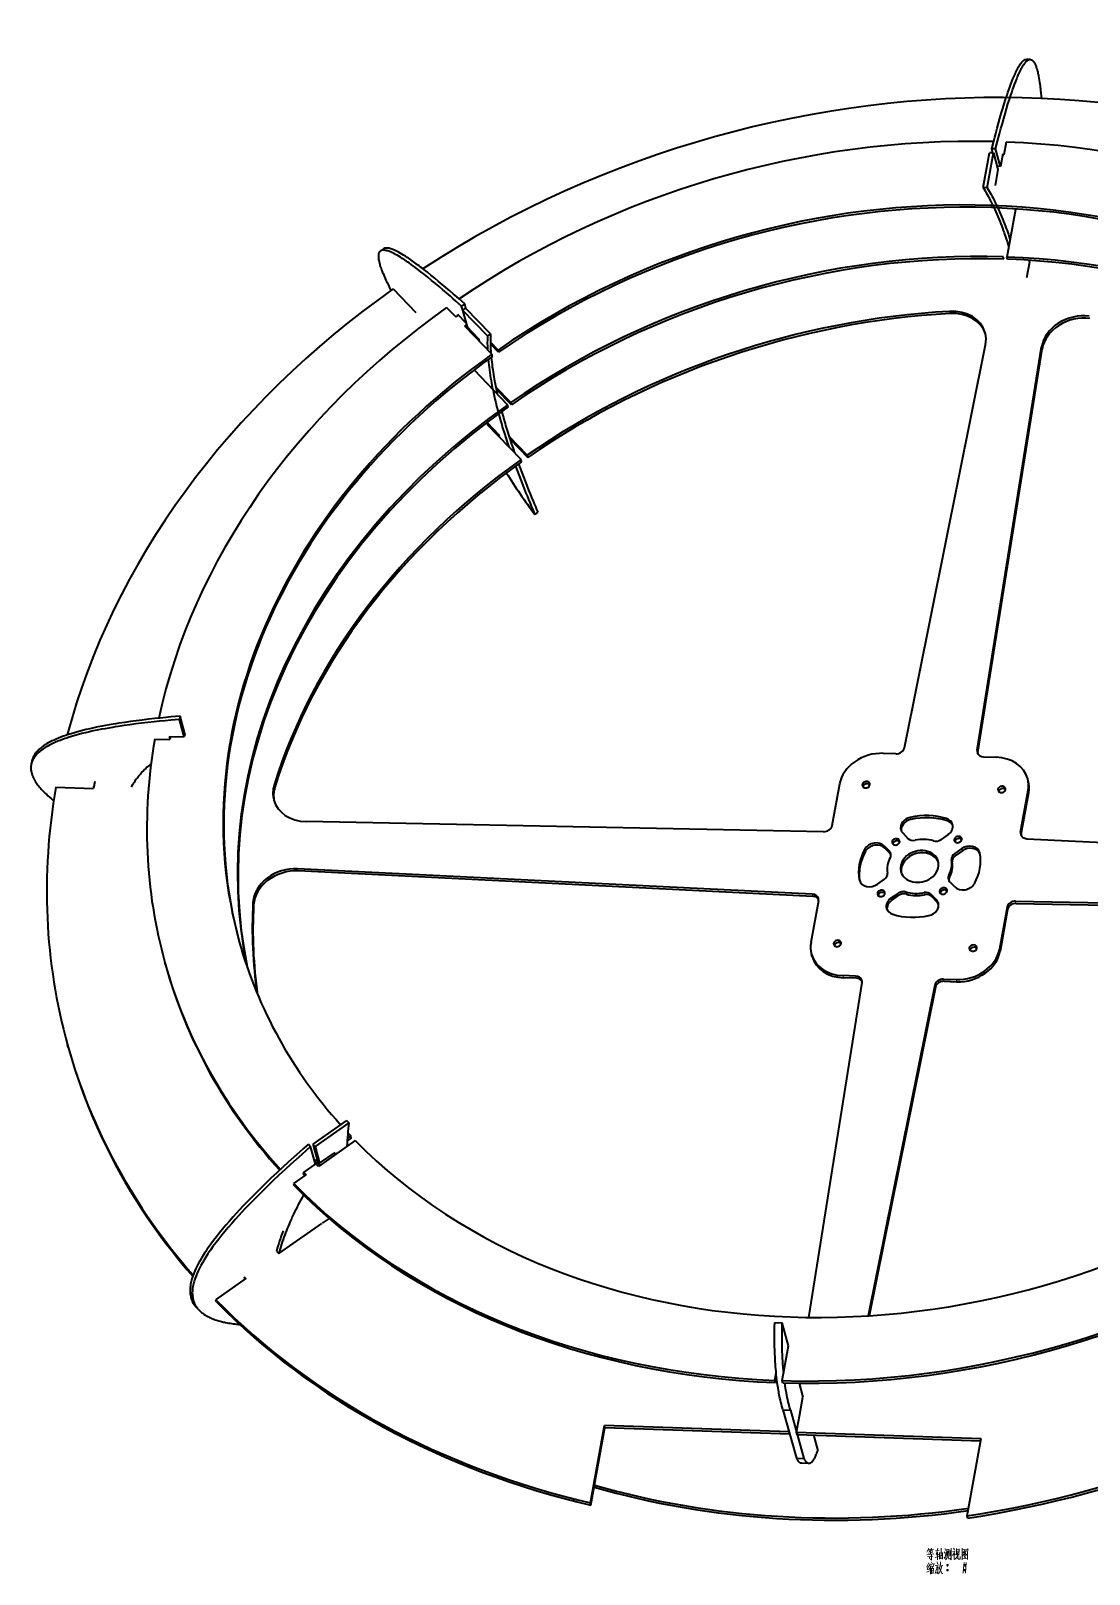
# Model space of a CAD drawing. Extents: x 68 to 1034, y 121 to 775.
# Drawn here: x 68.3 to 342.3, y 375.3 to 775 of the extents above; entities that cross this region are included whole.
import ezdxf

# ---------------------------------------------------------------- set-up
doc = ezdxf.new("R2010")
doc.units = 0

msp = doc.modelspace()

# ---------------------------------------------------------------- linework, layer by layer
at = {"color": 7, "lineweight": 35, "ltscale": 0.024422}
for p, q in [((327.09, 767.6), (326.11, 767.64)), ((317.54, 743.44), (316.56, 743.47)), ((318.12, 744.45), (317.14, 744.49)), ((315.9, 734.39), (314.93, 734.42))]:
    msp.add_line(p, q, dxfattribs=at)
at = {"color": 7, "lineweight": 35, "ltscale": 0.229864}
for p, q in [((314.93, 734.42), (316.56, 743.47)), ((315.9, 734.39), (317.54, 743.44))]:
    msp.add_line(p, q, dxfattribs=at)
at = {"color": 7, "lineweight": 35, "ltscale": 0.027147}
msp.add_line((317.43, 743.44), (317.14, 744.49), dxfattribs=at)
at = {"color": 7, "lineweight": 35, "ltscale": 0.117822}
for p, q in [((319.38, 739.91), (318.12, 744.45)), ((108.01, 592.16), (106.75, 596.7))]:
    msp.add_line(p, q, dxfattribs=at)
at = {"color": 7, "lineweight": 35, "ltscale": 0.083588}
msp.add_line((320.82, 746.22), (320.23, 742.93), dxfattribs=at)
at = {"color": 7, "lineweight": 35, "ltscale": 0.112356}
for p, q in [((317.54, 743.44), (318.74, 739.11)), ((141.28, 486.68), (142.48, 482.35))]:
    msp.add_line(p, q, dxfattribs=at)
at = {"color": 7, "lineweight": 35, "ltscale": 0.021725}
msp.add_line((319.38, 739.91), (318.51, 739.94), dxfattribs=at)
at = {"color": 7, "lineweight": 35, "ltscale": 0.083586}
msp.add_line((319.97, 743.2), (319.38, 739.91), dxfattribs=at)
at = {"color": 7, "lineweight": 35, "ltscale": 0.007624}
msp.add_line((320.23, 742.93), (319.92, 742.94), dxfattribs=at)
at = {"color": 7, "lineweight": 35, "ltscale": 0.006823}
msp.add_line((319.97, 743.2), (320.04, 742.94), dxfattribs=at)
at = {"color": 7, "lineweight": 35, "ltscale": 0.104483}
for p, q in [((318.74, 739.11), (318, 734.99)), ((326.89, 715.15), (326.15, 711.03)), ((266.58, 412.09), (267.33, 416.2))]:
    msp.add_line(p, q, dxfattribs=at)
at = {"color": 7, "lineweight": 35, "ltscale": 0.313451}
msp.add_line((323.29, 728.79), (321.06, 716.45), dxfattribs=at)
at = {"color": 7, "lineweight": 35, "ltscale": 0.024288}
for p, q in [((159.58, 718.57), (158.78, 718.01)), ((180.62, 704.31), (179.82, 703.75)), ((180.87, 703.22), (180.07, 702.66)), ((187.3, 696.56), (186.51, 696)), ((199.56, 650.33), (198.76, 649.77))]:
    msp.add_line(p, q, dxfattribs=at)
at = {"color": 7, "lineweight": 35, "ltscale": 0.014728}
for p, q in [((320.24, 715.92), (320.09, 716.48)), ((321.22, 715.88), (321.06, 716.45)), ((184.2, 695.3), (184.35, 694.73)), ((189.41, 691.79), (189.25, 692.36)), ((187.82, 690.68), (187.66, 691.25)), ((191.91, 677.62), (191.75, 678.19)), ((192.71, 678.18), (192.55, 678.74)), ((189.41, 670.47), (189.57, 669.91)), ((195.37, 663.43), (195.22, 664)), ((270.6, 535.31), (270.44, 535.88)), ((103.13, 533.17), (102.97, 533.74)), ((151.26, 488.27), (151.1, 488.84)), ((142.64, 481.78), (142.79, 481.22)), ((136.52, 475.9), (136.36, 476.47)), ((138.8, 479.26), (138.95, 478.69)), ((123.49, 452.25), (123.64, 451.68)), ((116.36, 445.83), (116.2, 446.39)), ((261.09, 424.93), (260.93, 425.49)), ((263.04, 424.86), (262.88, 425.43)), ((264.79, 411.58), (264.63, 412.15)), ((266.74, 411.52), (266.58, 412.09)), ((213.33, 393.18), (213.17, 393.75)), ((310.96, 389.82), (310.8, 390.39))]:
    msp.add_line(p, q, dxfattribs=at)
at = {"color": 7, "lineweight": 35, "ltscale": 0.011787}
msp.add_line((326.77, 715.6), (326.89, 715.15), dxfattribs=at)
at = {"color": 7, "lineweight": 35, "ltscale": 0.210517}
msp.add_line((162.09, 708.18), (167.95, 702.12), dxfattribs=at)
at = {"color": 7, "lineweight": 35, "ltscale": 0.027532}
msp.add_line((180.12, 702.69), (179.82, 703.75), dxfattribs=at)
at = {"color": 7, "lineweight": 35, "ltscale": 0.030582}
msp.add_line((180.95, 703.13), (180.62, 704.31), dxfattribs=at)
at = {"color": 7, "lineweight": 35, "ltscale": 0.000950226}
msp.add_line((168.48, 702.54), (168.49, 702.5), dxfattribs=at)
at = {"color": 7, "lineweight": 35, "ltscale": 0.000906982}
msp.add_line((168.48, 702.54), (168.5, 702.51), dxfattribs=at)
at = {"color": 7, "lineweight": 35, "ltscale": 0.084207}
msp.add_line((175.95, 703.35), (178.29, 700.93), dxfattribs=at)
at = {"color": 7, "lineweight": 35, "ltscale": 0.020498}
msp.add_line((178.96, 701.4), (178.29, 700.93), dxfattribs=at)
at = {"color": 7, "lineweight": 35, "ltscale": 0.081297}
msp.add_line((178.74, 701.63), (181, 699.3), dxfattribs=at)
at = {"color": 7, "lineweight": 35, "ltscale": 0.008372}
msp.add_line((178.74, 701.63), (178.83, 701.31), dxfattribs=at)
at = {"color": 7, "lineweight": 35, "ltscale": 0.23157}
for p, q in [((186.51, 696), (180.07, 702.66)), ((187.3, 696.56), (180.87, 703.22))]:
    msp.add_line(p, q, dxfattribs=at)
at = {"color": 7, "lineweight": 35, "ltscale": 0.112354}
msp.add_line((180.07, 702.66), (181.27, 698.33), dxfattribs=at)
at = {"color": 7, "lineweight": 13, "ltscale": 0.014728}
for p, q in [((306.39, 701.81), (306.23, 702.37)), ((330.21, 692.61), (330.05, 693.18)), ((131.45, 579.11), (131.29, 579.68)), ((296.16, 570.75), (296, 571.32)), ((289.46, 563.35), (289.3, 563.92)), ((290.8, 561.96), (290.64, 562.53)), ((306.19, 555.78), (306.03, 556.34)), ((299.75, 551.26), (299.59, 551.83)), ((270.81, 550.86), (270.65, 551.43)), ((291.17, 549.79), (291.02, 550.36)), ((301.61, 550.78), (301.45, 551.35)), ((302.96, 549.39), (302.8, 549.95)), ((278.75, 529.76), (278.59, 530.32)), ((308.04, 528.75), (307.88, 529.32))]:
    msp.add_line(p, q, dxfattribs=at)
at = {"color": 7, "lineweight": 35, "ltscale": 0.014971}
msp.add_line((180.63, 698.51), (181.12, 698.85), dxfattribs=at)
at = {"color": 7, "lineweight": 35, "ltscale": 0.252622}
msp.add_line((187.66, 691.25), (180.63, 698.51), dxfattribs=at)
at = {"color": 7, "lineweight": 35, "ltscale": 0.008353}
msp.add_line((181.03, 698.11), (181.3, 698.3), dxfattribs=at)
at = {"color": 7, "lineweight": 35, "ltscale": 0.10526}
msp.add_line((181.27, 698.33), (184.2, 695.3), dxfattribs=at)
at = {"color": 7, "lineweight": 35, "ltscale": 0.011677}
msp.add_line((181.35, 698.24), (181.48, 697.79), dxfattribs=at)
at = {"color": 7, "lineweight": 35, "ltscale": 0.007123}
msp.add_line((181.66, 697.92), (181.43, 697.76), dxfattribs=at)
at = {"color": 7, "lineweight": 35, "ltscale": 0.105259}
for p, q in [((184.35, 694.73), (181.43, 697.76)), ((186.49, 673.5), (189.41, 670.47))]:
    msp.add_line(p, q, dxfattribs=at)
at = {"color": 7, "lineweight": 35, "ltscale": 0.002546}
msp.add_line((181.43, 697.76), (181.46, 697.66), dxfattribs=at)
at = {"color": 7, "lineweight": 35, "ltscale": 0.071086}
msp.add_line((189.25, 692.36), (187.27, 694.41), dxfattribs=at)
at = {"color": 7, "lineweight": 35, "ltscale": 0.076487}
msp.add_line((189.41, 691.79), (187.28, 693.99), dxfattribs=at)
at = {"color": 7, "lineweight": 35}
for p, q in [((294.5, 589.34), (315.52, 693.68)), ((313.35, 588.69), (330.05, 693.18)), ((313.51, 588.12), (330.21, 692.61)), ((273.57, 567.6), (139.53, 570.24)), ((326.22, 565.79), (456.23, 559.38)), ((270.65, 551.43), (137.31, 558)), ((270.81, 550.86), (137.47, 557.43)), ((323.3, 549.62), (451.2, 547.1)), ((323.46, 549.05), (450.94, 546.54)), ((283.51, 528.53), (269.66, 441.8)), ((302.37, 527.88), (285.11, 442.21)), ((302.53, 527.31), (285.39, 442.23)), ((213.17, 393.75), (216.79, 413.8)), ((213.33, 393.18), (216.95, 413.23)), ((264.63, 412.15), (216.79, 413.8)), ((264.79, 411.58), (216.95, 413.23)), ((266.58, 412.09), (314.42, 410.44)), ((266.74, 411.52), (314.32, 409.88)), ((310.8, 390.39), (314.42, 410.44))]:
    msp.add_line(p, q, dxfattribs=at)
at = {"color": 7, "lineweight": 35, "ltscale": 0.313105}
msp.add_line((191.75, 678.19), (183.05, 687.19), dxfattribs=at)
at = {"color": 7, "lineweight": 35, "ltscale": 0.139062}
msp.add_line((192.55, 678.74), (188.68, 682.74), dxfattribs=at)
at = {"color": 7, "lineweight": 35, "ltscale": 0.140809}
msp.add_line((192.71, 678.18), (188.79, 682.23), dxfattribs=at)
at = {"color": 7, "lineweight": 35, "ltscale": 0.008354}
for p, q in [((186.44, 673.08), (186.71, 673.27)), ((186.83, 672.67), (187.1, 672.87))]:
    msp.add_line(p, q, dxfattribs=at)
at = {"color": 7, "lineweight": 35, "ltscale": 0.315777}
msp.add_line((195.22, 664), (186.44, 673.08), dxfattribs=at)
at = {"color": 7, "lineweight": 35, "ltscale": 0.00334}
msp.add_line((186.45, 673.63), (186.49, 673.5), dxfattribs=at)
at = {"color": 7, "lineweight": 35, "ltscale": 0.097265}
msp.add_line((189.57, 669.91), (186.87, 672.7), dxfattribs=at)
at = {"color": 7, "lineweight": 35, "ltscale": 0.168546}
msp.add_line((192.12, 669.96), (196.81, 665.11), dxfattribs=at)
at = {"color": 7, "lineweight": 35, "ltscale": 0.167174}
msp.add_line((192.32, 669.35), (196.96, 664.55), dxfattribs=at)
at = {"color": 7, "lineweight": 35, "ltscale": 0.014726}
msp.add_line((196.96, 664.55), (196.81, 665.11), dxfattribs=at)
at = {"color": 7, "lineweight": 35, "ltscale": 0.020897}
for p, q in [((106.9, 597.52), (106.75, 596.7)), ((104.41, 592.28), (104.26, 591.46)), ((68.48, 585.76), (68.34, 584.94))]:
    msp.add_line(p, q, dxfattribs=at)
at = {"color": 7, "lineweight": 35, "ltscale": 0.117824}
msp.add_line((108.15, 592.98), (106.9, 597.52), dxfattribs=at)
at = {"color": 7, "lineweight": 35, "ltscale": 0.097687}
for p, q in [((100.35, 591.59), (104.26, 591.46)), ((104.1, 592.29), (108.01, 592.16))]:
    msp.add_line(p, q, dxfattribs=at)
at = {"color": 7, "lineweight": 35, "ltscale": 0.014729}
for p, q in [((104.1, 592.29), (104.26, 591.72)), ((326.59, 580.77), (326.43, 581.34)), ((77.92, 511.81), (77.76, 512.38))]:
    msp.add_line(p, q, dxfattribs=at)
at = {"color": 7, "lineweight": 35, "ltscale": 0.014197}
msp.add_line((104.36, 592.28), (104.26, 591.72), dxfattribs=at)
at = {"color": 7, "lineweight": 35, "ltscale": 0.001224}
msp.add_line((104.26, 591.72), (104.31, 591.72), dxfattribs=at)
at = {"color": 7, "lineweight": 35, "ltscale": 0.020895}
msp.add_line((108.15, 592.98), (108.01, 592.16), dxfattribs=at)
at = {"color": 7, "lineweight": 35, "ltscale": 0.081647}
for p, q in [((292.25, 587.79), (288.99, 587.9)), ((304.62, 529.43), (307.88, 529.32)), ((304.77, 528.86), (308.04, 528.75))]:
    msp.add_line(p, q, dxfattribs=at)
at = {"color": 7, "lineweight": 13, "ltscale": 0.014726}
for p, q in [((313.51, 588.12), (313.35, 588.69)), ((284.41, 562.52), (284.25, 563.08)), ((295.02, 551.42), (294.86, 551.99)), ((323.46, 549.05), (323.3, 549.62))]:
    msp.add_line(p, q, dxfattribs=at)
at = {"color": 7, "lineweight": 35, "ltscale": 0.081646}
for p, q in [((315.01, 587.01), (318.28, 586.9)), ((281.85, 530.21), (278.59, 530.32)), ((282.01, 529.64), (278.75, 529.76))]:
    msp.add_line(p, q, dxfattribs=at)
at = {"color": 7, "lineweight": 35, "ltscale": 0.045649}
msp.add_line((84.83, 580.57), (84.5, 578.77), dxfattribs=at)
at = {"color": 7, "lineweight": 35, "ltscale": 0.275182}
for p, q in [((275.79, 569.18), (277.74, 580.01)), ((324.6, 567.5), (326.56, 578.33)), ((324.76, 566.93), (326.71, 577.77)), ((272.27, 549.72), (270.31, 538.89)), ((321.08, 548.04), (319.13, 537.21)), ((321.24, 547.47), (319.28, 536.64))]:
    msp.add_line(p, q, dxfattribs=at)
at = {"color": 7, "lineweight": 35, "ltscale": 0.244195}
msp.add_line((74.74, 579.11), (84.5, 578.77), dxfattribs=at)
at = {"color": 7, "lineweight": 35, "ltscale": 0.010009}
msp.add_line((84.45, 579.47), (84.56, 579.09), dxfattribs=at)
at = {"color": 7, "lineweight": 35, "ltscale": 0.004393}
msp.add_line((84.45, 579.47), (84.63, 579.47), dxfattribs=at)
at = {"color": 7, "lineweight": 13, "ltscale": 0.014729}
for p, q in [((326.71, 577.77), (326.56, 578.33)), ((305.56, 570.43), (305.4, 571)), ((324.76, 566.93), (324.6, 567.5)), ((306.91, 559.76), (306.75, 560.33)), ((137.47, 557.43), (137.31, 558)), ((293, 551.08), (292.85, 551.64)), ((321.24, 547.47), (321.08, 548.04)), ((319.28, 536.64), (319.13, 537.21)), ((282.01, 529.64), (281.85, 530.21)), ((304.77, 528.86), (304.62, 529.43))]:
    msp.add_line(p, q, dxfattribs=at)
at = {"color": 7, "lineweight": 35, "ltscale": 0.048409}
msp.add_line((289.3, 563.92), (290.64, 562.53), dxfattribs=at)
at = {"color": 7, "lineweight": 35, "ltscale": 0.048407}
for p, q in [((294.07, 567.27), (295.42, 565.87)), ((307.57, 553.3), (306.22, 554.69))]:
    msp.add_line(p, q, dxfattribs=at)
at = {"color": 7, "lineweight": 35, "ltscale": 0.05585}
for p, q in [((305.85, 566.86), (304.02, 565.58)), ((309.52, 562.66), (307.69, 561.38)), ((287.51, 553.99), (289.33, 555.28)), ((291.02, 550.36), (292.85, 551.64)), ((291.17, 549.79), (293, 551.08))]:
    msp.add_line(p, q, dxfattribs=at)
at = {"color": 7, "lineweight": 35, "ltscale": 0.048408}
for p, q in [((289.46, 563.35), (290.8, 561.96)), ((302.8, 549.95), (301.45, 551.35)), ((302.96, 549.39), (301.61, 550.78))]:
    msp.add_line(p, q, dxfattribs=at)
at = {"color": 7, "lineweight": 35, "ltscale": 0.055849}
msp.add_line((309.36, 563.23), (307.53, 561.94), dxfattribs=at)
at = {"color": 7, "lineweight": 13, "ltscale": 0.01473}
for p, q in [((307.69, 561.38), (307.53, 561.94)), ((302.53, 527.31), (302.37, 527.88))]:
    msp.add_line(p, q, dxfattribs=at)
at = {"color": 7, "lineweight": 13, "ltscale": 0.014727}
for p, q in [((309.52, 562.66), (309.36, 563.23)), ((125.95, 548.68), (125.79, 549.25))]:
    msp.add_line(p, q, dxfattribs=at)
at = {"color": 7, "lineweight": 13, "ltscale": 0.007967}
msp.add_line((282.91, 554.86), (282.82, 555.16), dxfattribs=at)
at = {"color": 7, "lineweight": 35, "ltscale": 0.267169}
msp.add_line((150.03, 492.82), (141.28, 486.68), dxfattribs=at)
at = {"color": 7, "lineweight": 35, "ltscale": 0.26717}
msp.add_line((150.61, 492.21), (141.86, 486.08), dxfattribs=at)
at = {"color": 7, "lineweight": 35, "ltscale": 0.021052}
for p, q in [((150.03, 492.82), (150.61, 492.21)), ((140.13, 486.64), (140.72, 486.03)), ((141.28, 486.68), (141.86, 486.08)), ((142.48, 482.35), (143.06, 481.75)), ((131.86, 458.97), (132.45, 458.36)), ((111.25, 444.27), (111.83, 443.66))]:
    msp.add_line(p, q, dxfattribs=at)
at = {"color": 7, "lineweight": 35, "ltscale": 0.0318}
msp.add_line((151.26, 488.27), (150.22, 487.54), dxfattribs=at)
at = {"color": 7, "lineweight": 35, "ltscale": 0.025585}
msp.add_line((151.1, 488.84), (150.26, 488.25), dxfattribs=at)
at = {"color": 7, "lineweight": 35, "ltscale": 0.117823}
msp.add_line((141.98, 481.49), (140.72, 486.03), dxfattribs=at)
at = {"color": 7, "lineweight": 35, "ltscale": 0.112355}
msp.add_line((141.86, 486.08), (143.06, 481.75), dxfattribs=at)
at = {"color": 7, "lineweight": 35, "ltscale": 0.291457}
msp.add_line((152.27, 487.63), (142.73, 480.93), dxfattribs=at)
at = {"color": 7, "lineweight": 35, "ltscale": 0.121441}
msp.add_line((143.06, 481.75), (147.04, 484.53), dxfattribs=at)
at = {"color": 7, "lineweight": 35, "ltscale": 0.011887}
msp.add_line((146.81, 484.37), (147.14, 484.03), dxfattribs=at)
at = {"color": 7, "lineweight": 35, "ltscale": 0.012459}
msp.add_line((147.04, 484.53), (147.17, 484.05), dxfattribs=at)
at = {"color": 7, "lineweight": 35, "ltscale": 0.097152}
for p, q in [((138.8, 479.26), (141.98, 481.49)), ((136.36, 476.47), (139.54, 478.7))]:
    msp.add_line(p, q, dxfattribs=at)
at = {"color": 7, "lineweight": 35, "ltscale": 0.018954}
msp.add_line((142.38, 482.72), (141.76, 482.29), dxfattribs=at)
at = {"color": 7, "lineweight": 35, "ltscale": 0.03003}
msp.add_line((142.73, 480.93), (141.89, 481.8), dxfattribs=at)
at = {"color": 7, "lineweight": 35, "ltscale": 0.020427}
msp.add_line((142.62, 482.21), (141.95, 481.74), dxfattribs=at)
at = {"color": 7, "lineweight": 35, "ltscale": 0.007122}
msp.add_line((142.87, 481.95), (142.64, 481.78), dxfattribs=at)
at = {"color": 7, "lineweight": 35, "ltscale": 0.018887}
msp.add_line((142.64, 481.78), (143.16, 481.24), dxfattribs=at)
at = {"color": 7, "lineweight": 35, "ltscale": 0.006227}
msp.add_line((142.79, 481.22), (142.65, 481.01), dxfattribs=at)
at = {"color": 7, "lineweight": 35, "ltscale": 0.004836}
msp.add_line((142.79, 481.22), (142.93, 481.08), dxfattribs=at)
at = {"color": 7, "lineweight": 35, "ltscale": 0.015964}
msp.add_line((138.87, 479), (139.31, 478.54), dxfattribs=at)
at = {"color": 7, "lineweight": 35, "ltscale": 0.022413}
msp.add_line((138.92, 479.35), (139.54, 478.7), dxfattribs=at)
at = {"color": 7, "lineweight": 35, "ltscale": 0.003853}
msp.add_line((138.95, 478.69), (139.08, 478.78), dxfattribs=at)
at = {"color": 7, "lineweight": 35, "ltscale": 0.340034}
msp.add_line((132.45, 458.36), (143.58, 466.17), dxfattribs=at)
at = {"color": 7, "lineweight": 35, "ltscale": 0.053803}
msp.add_line((145.51, 467.46), (143.75, 466.22), dxfattribs=at)
at = {"color": 7, "lineweight": 35, "ltscale": 0.242881}
msp.add_line((116.2, 446.39), (124.15, 451.97), dxfattribs=at)
at = {"color": 7, "lineweight": 35, "ltscale": 0.015387}
msp.add_line((123.92, 451.81), (123.49, 452.25), dxfattribs=at)
at = {"color": 7, "lineweight": 35, "ltscale": 0.007352}
msp.add_line((123.64, 451.68), (123.88, 451.85), dxfattribs=at)
at = {"color": 7, "lineweight": 35, "ltscale": 0.048843}
for p, q in [((260.91, 440.5), (262.86, 440.43)), ((263.06, 417.83), (265.01, 417.76)), ((266.52, 405.34), (268.47, 405.27)), ((267.82, 404.11), (269.77, 404.04))]:
    msp.add_line(p, q, dxfattribs=at)
at = {"color": 7, "lineweight": 35, "ltscale": 0.154642}
msp.add_line((264.52, 434.47), (262.86, 440.43), dxfattribs=at)
at = {"color": 7, "lineweight": 35, "ltscale": 0.146277}
msp.add_line((263.48, 428.72), (264.52, 434.47), dxfattribs=at)
at = {"color": 7, "lineweight": 35, "ltscale": 0.083587}
msp.add_line((262.88, 425.43), (263.48, 428.72), dxfattribs=at)
at = {"color": 7, "lineweight": 35, "ltscale": 0.050217}
msp.add_line((260.93, 425.49), (261.29, 427.47), dxfattribs=at)
at = {"color": 7, "lineweight": 35, "ltscale": 0.041439}
msp.add_line((261.09, 424.93), (261.38, 426.56), dxfattribs=at)
at = {"color": 7, "lineweight": 35, "ltscale": 0.094432}
msp.add_line((267.21, 424.77), (268.22, 421.13), dxfattribs=at)
at = {"color": 7, "lineweight": 35, "ltscale": 0.12538}
msp.add_line((267.33, 416.2), (268.22, 421.13), dxfattribs=at)
at = {"color": 7, "lineweight": 35, "ltscale": 0.324013}
msp.add_line((263.06, 417.83), (266.52, 405.34), dxfattribs=at)
at = {"color": 7, "lineweight": 35, "ltscale": 0.324012}
msp.add_line((265.01, 417.76), (268.47, 405.27), dxfattribs=at)
at = {"color": 7, "lineweight": 35, "ltscale": 0.014727}
msp.add_line((216.95, 413.23), (216.79, 413.8), dxfattribs=at)
at = {"color": 7, "lineweight": 35, "ltscale": 0.107622}
msp.add_line((270.92, 411.37), (272.07, 407.23), dxfattribs=at)
at = {"color": 7, "lineweight": 35}
for points in [[(317.14, 744.49), (317.66, 746.49), (317.91, 747.46), (318.16, 748.4), (318.53, 749.78), (318.89, 751.1), (319.25, 752.38), (319.6, 753.6), (319.98, 754.89), (320.35, 756.12), (320.72, 757.29), (320.9, 757.85), (321.08, 758.4), (321.31, 759.1), (321.54, 759.77), (321.77, 760.42), (322.06, 761.2), (322.34, 761.95), (322.62, 762.64), (322.75, 762.98), (322.89, 763.3), (323.02, 763.6), (323.15, 763.9), (323.32, 764.27), (323.49, 764.63), (323.66, 764.97), (323.77, 765.18), (323.88, 765.38), (323.98, 765.56), (324.09, 765.74), (324.22, 765.97), (324.36, 766.18), (324.49, 766.38), (324.65, 766.6), (324.8, 766.8), (324.88, 766.89), (324.96, 766.97), (325.06, 767.08), (325.15, 767.18), (325.25, 767.26), (325.38, 767.37), (325.44, 767.41), (325.51, 767.45), (325.57, 767.49), (325.63, 767.52), (325.73, 767.57), (325.83, 767.6), (325.92, 767.62), (326.02, 767.63), (326.11, 767.64)], [(318.12, 744.45), (318.63, 746.46), (318.88, 747.43), (319.13, 748.37), (319.5, 749.75), (319.87, 751.07), (320.22, 752.34), (320.57, 753.56), (320.96, 754.86), (321.33, 756.09), (321.7, 757.26), (321.88, 757.82), (322.06, 758.36), (322.29, 759.06), (322.52, 759.74), (322.75, 760.38), (323.04, 761.17), (323.32, 761.91), (323.59, 762.61), (323.73, 762.94), (323.87, 763.26), (324, 763.57), (324.13, 763.86), (324.3, 764.24), (324.47, 764.6), (324.64, 764.93), (324.75, 765.14), (324.86, 765.35), (324.96, 765.53), (325.06, 765.71), (325.2, 765.94), (325.33, 766.15), (325.47, 766.35), (325.62, 766.57), (325.78, 766.76), (325.86, 766.86), (325.93, 766.94), (326.03, 767.05), (326.13, 767.14), (326.23, 767.23), (326.36, 767.33), (326.42, 767.38), (326.48, 767.42), (326.55, 767.46), (326.61, 767.49), (326.71, 767.53), (326.8, 767.57), (326.9, 767.59), (326.99, 767.6), (327.09, 767.6)], [(327.09, 767.6), (327.14, 767.6), (327.19, 767.59), (327.25, 767.58), (327.29, 767.57), (327.33, 767.56), (327.41, 767.53), (327.48, 767.49), (327.56, 767.44), (327.63, 767.38), (327.71, 767.32), (327.78, 767.25), (327.85, 767.17), (327.93, 767.09), (328, 766.99), (328.06, 766.9), (328.12, 766.81), (328.18, 766.7), (328.22, 766.62), (328.27, 766.54), (328.35, 766.37), (328.43, 766.18), (328.52, 765.98), (328.59, 765.77), (328.67, 765.54), (328.72, 765.4), (328.77, 765.25), (328.86, 764.93), (328.95, 764.6), (329.02, 764.32), (329.09, 764.04), (329.15, 763.75), (329.2, 763.52), (329.25, 763.29), (329.34, 762.8), (329.43, 762.29), (329.51, 761.76), (329.58, 761.32), (329.64, 760.87), (329.7, 760.4), (329.75, 760.04), (329.79, 759.68), (329.87, 758.93), (329.95, 758.23), (330.01, 757.52)], [(314.93, 734.42), (315.19, 733.99), (315.45, 733.55), (315.71, 733.11), (315.97, 732.65), (316.23, 732.18), (316.48, 731.7), (316.74, 731.21), (316.88, 730.92), (317.03, 730.63), (317.18, 730.33), (317.32, 730.03), (317.61, 729.42), (317.9, 728.8), (318.18, 728.16), (318.44, 727.57), (318.7, 726.96), (318.95, 726.34), (319.21, 725.71), (319.46, 725.07), (319.71, 724.41), (319.91, 723.88), (320.1, 723.34), (320.3, 722.8), (320.44, 722.38), (320.59, 721.97), (320.88, 721.12), (321.1, 720.45), (321.32, 719.77), (321.54, 719.09)], [(315.9, 734.39), (316.17, 733.96), (316.43, 733.52), (316.69, 733.07), (316.95, 732.61), (317.21, 732.15), (317.46, 731.67), (317.71, 731.18), (317.86, 730.89), (318.01, 730.6), (318.15, 730.3), (318.3, 730), (318.59, 729.39), (318.88, 728.77), (319.16, 728.13), (319.42, 727.53), (319.68, 726.92), (319.93, 726.31), (320.18, 725.68), (320.43, 725.03), (320.68, 724.38), (320.88, 723.85), (321.08, 723.31), (321.27, 722.77), (321.42, 722.35), (321.57, 721.93), (321.85, 721.08), (321.88, 720.99)], [(158.78, 718.01), (158.72, 717.97), (158.67, 717.91), (158.61, 717.86), (158.56, 717.8), (158.52, 717.73), (158.48, 717.68), (158.45, 717.62), (158.42, 717.55), (158.4, 717.5), (158.38, 717.45), (158.34, 717.34), (158.32, 717.24), (158.3, 717.14), (158.28, 717.03), (158.27, 716.92), (158.27, 716.84), (158.26, 716.76), (158.26, 716.6), (158.27, 716.42), (158.29, 716.23), (158.31, 716.02), (158.34, 715.81), (158.38, 715.58), (158.43, 715.35), (158.47, 715.15), (158.53, 714.94), (158.58, 714.73), (158.63, 714.57), (158.68, 714.4), (158.77, 714.1), (158.87, 713.79), (158.99, 713.46), (159.11, 713.13), (159.19, 712.91), (159.28, 712.69), (159.37, 712.45), (159.47, 712.2), (159.68, 711.71), (159.85, 711.31), (160.03, 710.89), (160.23, 710.47), (160.38, 710.14), (160.53, 709.81), (160.69, 709.48), (160.86, 709.13), (161.19, 708.47), (161.53, 707.78)], [(179.82, 703.75), (178.37, 705.04), (177.66, 705.66), (176.97, 706.27), (175.95, 707.15), (174.96, 707.99), (174, 708.8), (173.07, 709.58), (172.06, 710.41), (171.1, 711.19), (170.17, 711.93), (169.28, 712.63), (168.84, 712.97), (168.41, 713.3), (168, 713.61), (167.59, 713.91), (166.88, 714.42), (166.2, 714.91), (165.87, 715.14), (165.54, 715.37), (165.23, 715.58), (164.93, 715.78), (164.45, 716.09), (163.99, 716.38), (163.55, 716.65), (163.12, 716.9), (162.72, 717.12), (162.33, 717.33), (161.96, 717.51), (161.79, 717.59), (161.61, 717.67), (161.39, 717.77), (161.17, 717.85), (160.96, 717.93), (160.72, 718.02), (160.48, 718.09), (160.26, 718.14), (160.15, 718.17), (160.04, 718.18), (159.91, 718.2), (159.78, 718.22), (159.66, 718.23), (159.51, 718.23), (159.36, 718.22), (159.3, 718.21), (159.23, 718.2), (159.13, 718.17), (159.03, 718.14), (158.95, 718.1), (158.86, 718.06), (158.78, 718.01)], [(180.62, 704.31), (179.16, 705.6), (178.46, 706.22), (177.76, 706.82), (176.74, 707.7), (175.75, 708.55), (174.79, 709.36), (173.86, 710.14), (172.86, 710.96), (171.89, 711.75), (170.96, 712.49), (170.07, 713.19), (169.63, 713.53), (169.2, 713.85), (168.79, 714.16), (168.39, 714.46), (167.68, 714.98), (167, 715.47), (166.66, 715.7), (166.34, 715.93), (166.03, 716.14), (165.72, 716.34), (165.25, 716.65), (164.79, 716.94), (164.34, 717.21), (163.92, 717.45), (163.52, 717.68), (163.13, 717.88), (162.76, 718.07), (162.58, 718.15), (162.41, 718.23), (162.18, 718.33), (161.97, 718.41), (161.76, 718.49), (161.51, 718.58), (161.27, 718.65), (161.05, 718.7), (160.94, 718.72), (160.84, 718.74), (160.7, 718.76), (160.58, 718.78), (160.45, 718.78), (160.3, 718.78), (160.16, 718.77), (160.09, 718.76), (160.03, 718.75), (159.92, 718.73), (159.83, 718.7), (159.74, 718.66), (159.66, 718.62), (159.58, 718.57)], [(187.3, 696.56), (187.28, 696.03), (187.27, 695.49), (187.27, 694.95), (187.27, 694.39), (187.28, 693.83), (187.3, 693.26), (187.33, 692.69), (187.36, 692.1), (187.4, 691.51)], [(186.7, 689.88), (186.76, 689.22), (186.84, 688.56), (186.92, 687.88), (187.01, 687.2), (187.11, 686.5), (187.22, 685.8), (187.33, 685.16), (187.44, 684.51), (187.56, 683.86), (187.69, 683.19), (187.77, 682.75), (187.86, 682.3), (187.96, 681.85), (188.05, 681.39), (188.25, 680.52), (188.45, 679.65), (188.66, 678.75), (188.88, 677.85), (189.12, 676.94), (189.37, 676.01), (189.62, 675.08), (189.89, 674.13), (190.05, 673.58), (190.21, 673.03), (190.37, 672.47), (190.54, 671.91), (190.89, 670.78), (191.25, 669.64), (191.63, 668.48), (192.02, 667.31)], [(187.49, 690.45), (187.55, 689.84), (187.62, 689.21), (187.7, 688.58), (187.78, 687.94), (187.88, 687.29), (187.97, 686.64), (188.08, 685.98), (188.17, 685.46), (188.26, 684.93), (188.36, 684.4), (188.43, 684), (188.51, 683.59), (188.68, 682.78), (188.85, 681.95), (188.96, 681.46), (189.07, 680.97)], [(190.21, 676.4), (190.41, 675.65), (190.63, 674.89), (190.85, 674.12), (191.08, 673.34), (191.23, 672.82), (191.39, 672.3), (191.55, 671.77), (191.72, 671.23), (192.06, 670.16), (192.41, 669.07), (192.78, 667.97), (193.15, 666.86), (193.54, 665.73)], [(193.78, 662.29), (194.19, 661.19), (194.61, 660.07), (195.04, 658.95), (195.48, 657.81), (195.93, 656.66), (196.39, 655.5), (196.77, 654.57), (197.15, 653.62), (197.54, 652.67), (197.84, 651.95), (198.14, 651.23), (198.45, 650.5), (198.76, 649.77)], [(194.57, 662.86), (194.98, 661.76), (195.4, 660.64), (195.83, 659.52), (196.27, 658.38), (196.72, 657.23), (197.18, 656.07), (197.56, 655.13), (197.95, 654.18), (198.34, 653.23), (198.64, 652.51), (198.94, 651.79), (199.25, 651.06), (199.56, 650.33)], [(106.75, 596.7), (105.61, 596.6), (104.5, 596.5), (103.03, 596.36), (101.6, 596.22), (100.2, 596.08), (98.56, 595.9), (96.96, 595.71), (95.41, 595.51), (93.9, 595.31), (92.44, 595.1), (90.89, 594.87), (90.13, 594.75), (89.39, 594.63), (88.42, 594.46), (87.47, 594.29), (86.55, 594.12), (85.47, 593.91), (84.43, 593.69), (83.42, 593.47), (82.44, 593.24), (81.5, 593.01), (80.56, 592.77), (79.65, 592.51), (78.78, 592.26), (77.94, 592), (77.54, 591.86), (77.14, 591.73), (76.48, 591.5), (75.85, 591.26), (75.25, 591.02), (74.67, 590.77), (74.11, 590.53), (73.59, 590.27), (73.08, 590.02), (72.62, 589.77), (72.17, 589.51), (71.96, 589.38), (71.75, 589.24), (71.55, 589.11), (71.36, 588.98), (71.05, 588.76), (70.76, 588.53), (70.48, 588.31), (70.23, 588.08), (69.98, 587.84), (69.76, 587.61), (69.64, 587.48), (69.53, 587.35), (69.42, 587.22), (69.32, 587.1), (69.18, 586.9), (69.05, 586.7), (68.93, 586.5), (68.81, 586.31), (68.7, 586.08), (68.6, 585.86), (68.52, 585.63), (68.44, 585.4), (68.38, 585.17), (68.34, 584.94)], [(106.9, 597.52), (105.76, 597.42), (104.64, 597.32), (103.18, 597.19), (101.75, 597.05), (100.35, 596.9), (98.71, 596.72), (97.11, 596.53), (95.56, 596.34), (94.05, 596.13), (92.59, 595.93), (91.04, 595.69), (90.28, 595.57), (89.54, 595.45), (88.57, 595.28), (87.62, 595.12), (86.7, 594.94), (85.62, 594.73), (84.58, 594.51), (83.57, 594.29), (82.59, 594.07), (81.65, 593.83), (80.71, 593.59), (79.8, 593.34), (78.93, 593.08), (78.09, 592.82), (77.69, 592.69), (77.29, 592.55), (76.63, 592.32), (76, 592.08), (75.4, 591.84), (74.82, 591.6), (74.26, 591.35), (73.73, 591.1), (73.23, 590.84), (72.77, 590.59), (72.32, 590.33), (72.11, 590.2), (71.9, 590.07), (71.7, 589.94), (71.51, 589.81), (71.2, 589.58), (70.91, 589.36), (70.63, 589.13), (70.37, 588.9), (70.13, 588.67), (69.9, 588.43), (69.79, 588.3), (69.68, 588.17), (69.57, 588.05), (69.47, 587.92), (69.33, 587.72), (69.2, 587.53), (69.07, 587.33), (68.96, 587.13), (68.85, 586.9), (68.75, 586.68), (68.67, 586.45), (68.59, 586.22), (68.53, 585.99), (68.48, 585.76)], [(68.34, 584.94), (68.32, 584.85), (68.31, 584.75), (68.29, 584.66), (68.28, 584.56), (68.27, 584.37), (68.26, 584.18), (68.27, 583.99), (68.28, 583.8), (68.29, 583.61), (68.32, 583.41), (68.35, 583.22), (68.39, 583.04), (68.43, 582.86), (68.48, 582.68), (68.53, 582.51), (68.59, 582.33), (68.63, 582.21), (68.67, 582.1), (68.72, 581.99), (68.77, 581.88), (68.87, 581.65), (68.94, 581.49), (69.03, 581.32), (69.11, 581.16), (69.18, 581.04), (69.25, 580.91), (69.33, 580.79), (69.4, 580.66), (69.56, 580.42), (69.73, 580.17), (69.91, 579.92), (70.07, 579.7), (70.24, 579.48), (70.42, 579.25), (70.6, 579.03), (70.77, 578.84), (70.95, 578.64), (71.13, 578.44), (71.27, 578.29), (71.41, 578.14), (71.56, 577.99), (71.71, 577.83), (71.87, 577.67), (72.03, 577.52), (72.36, 577.2), (72.7, 576.89), (73.05, 576.57), (73.41, 576.26), (73.79, 575.94), (74.17, 575.63)], [(99.39, 585.21), (99.31, 585.15), (98.98, 584.86), (98.65, 584.57), (98.33, 584.28), (98.01, 583.99), (97.71, 583.69), (97.41, 583.39), (97.12, 583.08), (96.83, 582.77), (96.69, 582.61), (96.56, 582.46), (96.31, 582.17), (96.07, 581.88), (95.84, 581.59), (95.62, 581.29), (95.4, 580.99), (95.18, 580.69), (94.98, 580.39), (94.78, 580.08), (94.58, 579.77), (94.4, 579.45), (94.21, 579.14)], [(140.13, 486.64), (138.98, 485.62), (137.85, 484.62), (136.38, 483.3), (134.94, 482), (133.55, 480.72), (131.93, 479.22), (130.37, 477.74), (128.87, 476.3), (127.42, 474.89), (126.03, 473.5), (124.58, 472.03), (123.88, 471.3), (123.2, 470.59), (122.31, 469.65), (121.46, 468.72), (120.63, 467.82), (119.68, 466.75), (118.78, 465.71), (117.92, 464.69), (117.1, 463.69), (116.32, 462.71), (115.56, 461.73), (114.85, 460.76), (114.18, 459.82), (113.86, 459.36), (113.55, 458.91), (113.26, 458.46), (112.98, 458.02), (112.52, 457.28), (112.1, 456.56), (111.7, 455.85), (111.35, 455.16), (111.02, 454.49), (110.72, 453.84), (110.46, 453.21), (110.24, 452.61), (110.05, 452.03), (109.96, 451.75), (109.88, 451.47), (109.79, 451.1), (109.71, 450.75), (109.64, 450.39), (109.58, 449.96), (109.53, 449.55), (109.5, 449.14), (109.49, 448.74), (109.5, 448.35), (109.53, 447.98), (109.58, 447.58), (109.66, 447.19), (109.7, 447.01), (109.75, 446.82), (109.81, 446.64), (109.87, 446.46), (109.93, 446.28), (110.01, 446.11), (110.16, 445.77), (110.34, 445.45), (110.54, 445.14), (110.76, 444.84), (110.99, 444.55), (111.25, 444.27)], [(140.72, 486.03), (139.56, 485.02), (138.43, 484.01), (136.96, 482.69), (135.53, 481.39), (134.14, 480.12), (132.52, 478.61), (130.96, 477.14), (129.45, 475.69), (128.01, 474.28), (126.62, 472.9), (125.17, 471.42), (124.47, 470.7), (123.78, 469.98), (122.9, 469.04), (122.04, 468.12), (121.22, 467.21), (120.27, 466.14), (119.36, 465.1), (118.5, 464.08), (117.68, 463.08), (116.91, 462.11), (116.15, 461.12), (115.43, 460.16), (114.76, 459.22), (114.45, 458.76), (114.14, 458.3), (113.85, 457.86), (113.56, 457.42), (113.11, 456.68), (112.68, 455.95), (112.29, 455.25), (111.93, 454.56), (111.6, 453.89), (111.31, 453.24), (111.05, 452.6), (110.83, 452.01), (110.63, 451.43), (110.55, 451.14), (110.47, 450.87), (110.38, 450.5), (110.3, 450.14), (110.23, 449.79), (110.16, 449.36), (110.12, 448.94), (110.09, 448.53), (110.08, 448.13), (110.09, 447.75), (110.12, 447.37), (110.17, 446.97), (110.24, 446.59), (110.29, 446.4), (110.34, 446.22), (110.39, 446.03), (110.45, 445.85), (110.52, 445.68), (110.59, 445.51), (110.75, 445.17), (110.93, 444.84), (111.12, 444.53), (111.34, 444.23), (111.58, 443.94), (111.83, 443.66)], [(138.9, 473.53), (138.55, 472.9), (138.2, 472.27), (137.86, 471.64), (137.53, 471.01), (137.21, 470.39), (136.89, 469.76), (136.58, 469.14), (136.28, 468.51), (135.96, 467.83), (135.81, 467.49), (135.65, 467.15), (135.5, 466.81), (135.35, 466.47), (135.12, 465.92), (134.89, 465.38), (134.66, 464.84), (134.45, 464.29), (134.24, 463.75), (134.01, 463.15), (133.79, 462.55), (133.57, 461.95), (133.37, 461.35), (133.17, 460.75), (132.98, 460.15), (132.79, 459.56), (132.62, 458.96), (132.45, 458.36)], [(111.83, 443.66), (111.91, 443.58), (112, 443.49), (112.09, 443.41), (112.18, 443.33), (112.36, 443.17), (112.55, 443.01), (112.75, 442.86), (112.95, 442.71), (113.13, 442.59), (113.32, 442.47), (113.5, 442.35), (113.69, 442.24), (113.82, 442.17), (113.96, 442.09), (114.09, 442.02), (114.23, 441.95), (114.51, 441.82), (114.79, 441.69), (115.08, 441.56), (115.38, 441.44), (115.69, 441.32), (116, 441.21), (116.32, 441.11), (116.65, 441), (116.98, 440.91), (117.32, 440.81), (117.6, 440.74), (117.89, 440.67), (118.19, 440.6), (118.41, 440.55), (118.63, 440.5), (119.09, 440.41), (119.48, 440.34), (119.88, 440.27), (120.29, 440.21), (120.7, 440.15), (121.07, 440.1), (121.44, 440.06), (121.81, 440.02), (122.1, 439.99), (122.38, 439.96)], [(263.06, 417.83), (262.91, 418.32), (262.78, 418.81), (262.65, 419.32), (262.52, 419.83), (262.4, 420.36), (262.28, 420.89), (262.19, 421.33), (262.1, 421.77), (262.02, 422.21), (261.95, 422.55), (261.89, 422.9), (261.78, 423.59), (261.67, 424.3), (261.58, 424.97), (261.49, 425.65), (261.41, 426.35), (261.33, 427.05), (261.26, 427.77), (261.19, 428.5), (261.15, 429.09), (261.1, 429.69), (261.06, 430.29), (261.04, 430.75), (261.01, 431.22), (260.99, 431.69), (260.96, 432.16), (260.94, 432.81), (260.92, 433.47), (260.9, 434.14), (260.89, 434.64), (260.88, 435.15), (260.87, 436.19), (260.87, 437.24), (260.87, 438.31), (260.89, 439.4), (260.91, 440.5)], [(263.24, 427.4), (263.17, 428.15), (263.11, 428.91), (263.05, 429.69), (263, 430.48), (262.96, 431.28), (262.92, 432.09), (262.88, 432.96), (262.86, 433.85), (262.84, 434.75), (262.82, 435.66), (262.82, 436.59), (262.82, 437.53), (262.83, 438.48), (262.84, 439.45), (262.86, 440.43)], [(265.01, 417.76), (264.89, 418.16), (264.78, 418.56), (264.67, 418.97), (264.57, 419.38), (264.5, 419.66), (264.43, 419.94), (264.3, 420.52), (264.17, 421.1), (264.05, 421.7), (263.94, 422.3), (263.83, 422.92), (263.73, 423.55), (263.63, 424.19), (263.54, 424.85)], [(266.52, 405.34), (266.62, 405.16), (266.71, 405), (266.76, 404.92), (266.81, 404.85), (266.88, 404.76), (266.94, 404.67), (267.01, 404.59), (267.09, 404.5), (267.18, 404.41), (267.22, 404.38), (267.26, 404.34), (267.33, 404.29), (267.4, 404.24), (267.47, 404.2), (267.54, 404.17), (267.6, 404.15), (267.68, 404.13), (267.75, 404.11), (267.82, 404.11)], [(268.47, 405.27), (268.57, 405.1), (268.67, 404.93), (268.71, 404.86), (268.76, 404.78), (268.83, 404.69), (268.89, 404.6), (268.96, 404.52), (269.04, 404.43), (269.13, 404.35), (269.17, 404.31), (269.21, 404.27), (269.28, 404.22), (269.35, 404.18), (269.42, 404.14), (269.49, 404.11), (269.56, 404.08), (269.63, 404.06), (269.7, 404.05), (269.77, 404.04)], [(269.77, 404.04), (269.85, 404.04), (269.92, 404.05), (269.99, 404.06), (270.06, 404.09), (270.14, 404.12), (270.21, 404.15), (270.25, 404.18), (270.3, 404.2), (270.34, 404.23), (270.39, 404.27), (270.48, 404.34), (270.56, 404.42), (270.66, 404.52), (270.75, 404.62), (270.84, 404.74), (270.93, 404.86), (271.03, 405), (271.08, 405.09), (271.14, 405.18), (271.2, 405.29), (271.26, 405.39), (271.38, 405.61), (271.48, 405.82), (271.59, 406.04), (271.69, 406.27), (271.79, 406.51), (271.86, 406.68), (271.93, 406.86), (272.07, 407.23)]]:
    msp.add_lwpolyline(points, dxfattribs=at)
at = {"color": 7, "lineweight": 13}
for points in [[(300.87, 382.07), (300.35, 380.98)], [(302.13, 380.53), (300.35, 380.28)], [(300.52, 379.79), (301.89, 379.97)], [(300.66, 381.61), (301.26, 381.72)], [(300.77, 380.77), (301.78, 380.91)], [(301.01, 381.12), (300.8, 381.61)], [(300.91, 379.79), (301.05, 379.3)], [(301.54, 382.07), (301.19, 381.09)], [(301.26, 380.42), (301.26, 381.12)], [(301.4, 381.61), (302.06, 381.72)], [(301.54, 381.61), (301.75, 381.16)], [(301.54, 380.35), (301.54, 378.95)], [(303.43, 379.93), (302.48, 379.62)], [(302.55, 381.33), (303.5, 381.44)], [(302.69, 380.32), (303.39, 380.42)], [(303.18, 382.07), (302.76, 380.35)], [(303.11, 380.98), (303.11, 378.99)], [(303.57, 379.16), (303.57, 380.95)], [(303.57, 380.74), (304.37, 380.84)], [(303.71, 380.07), (304.23, 380.14)], [(304.02, 382), (303.99, 380.67), (303.95, 379.34)], [(304.41, 380.91), (304.34, 379.16)], [(304.79, 381.12), (305.07, 380.74)], [(304.97, 381.96), (305.21, 381.47)], [(305.28, 380.88), (305, 379.3)], [(305.49, 379.86), (305.49, 381.82)], [(305.49, 381.58), (306.05, 381.65)], [(305.53, 379.48), (305.7, 380.11)], [(305.77, 381.23), (305.7, 380.11)], [(306.12, 379.23), (305.77, 379.76)], [(306.05, 381.79), (306.05, 379.9)], [(306.33, 379.97), (306.33, 381.47)], [(306.61, 382.07), (306.61, 380.53), (306.61, 378.99)], [(307.59, 381.33), (307.42, 380.84), (306.93, 380.11)], [(306.96, 381.12), (307.52, 381.19)], [(307.24, 382), (307.52, 381.58)], [(307.42, 380.84), (307.42, 379.06)], [(307.42, 380.67), (307.73, 380.35)], [(308.01, 381.96), (308.01, 380.28)], [(308.68, 381.79), (308.01, 381.72)], [(308.22, 380.32), (308.05, 379.69)], [(308.33, 381.37), (308.22, 380.32)], [(308.36, 379.34), (308.36, 380.42)], [(308.61, 380.21), (308.68, 381.89)], [(308.92, 379.86), (308.92, 379.23)], [(309.45, 382), (309.45, 380.53), (309.45, 379.02)], [(309.45, 381.96), (309.45, 380.56), (309.45, 379.16)], [(310.92, 381.82), (309.45, 381.68)], [(309.52, 380.07), (310.01, 380.49)], [(310.22, 381.54), (309.66, 380.74)], [(309.97, 380.98), (310.67, 380.25)], [(309.97, 379.9), (310.32, 379.51)], [(310.01, 381.19), (310.46, 381.26)], [(310.01, 380.49), (310.22, 380.77)], [(310.08, 380.28), (310.32, 380)], [(310.22, 380.77), (310.57, 381.4)], [(310.67, 380.25), (310.85, 380.28)], [(310.88, 379.2), (310.88, 380.56), (310.92, 381.96)], [(300.28, 375.8), (300.98, 376.19)], [(300.73, 377.24), (300.31, 377.1)], [(300.8, 378.25), (300.35, 377.17)], [(300.38, 376.47), (300.91, 376.64)], [(300.87, 377.48), (300.42, 376.47)], [(301.19, 376.96), (300.87, 376.47)], [(301.12, 377.94), (301.01, 377.38)], [(301.12, 377.8), (302.17, 377.94)], [(301.36, 377.52), (301.19, 376.96)], [(301.54, 378.99), (301.54, 378.95), (301.22, 379.23)], [(301.22, 377.03), (301.22, 375.31)], [(301.43, 377.24), (302.13, 377.34)], [(301.5, 378.43), (301.68, 378.04)], [(301.5, 376.82), (301.54, 375.42)], [(301.5, 376.71), (302.03, 376.78)], [(301.54, 376.15), (301.92, 376.22)], [(301.75, 377.27), (301.68, 376.71)], [(302.06, 376.89), (301.99, 375.49)], [(302.2, 378.04), (302.06, 377.59)], [(302.97, 377.66), (302.87, 376.75), (302.76, 376.33), (302.45, 375.45)], [(302.48, 377.59), (303.53, 377.73)], [(303.29, 377.17), (303.18, 376.33), (303.04, 375.49), (302.83, 375.77)], [(302.9, 376.99), (303.29, 377.06)], [(302.97, 378.5), (303.08, 377.94)], [(303.67, 375.91), (303.29, 375.38)], [(303.67, 377.17), (303.5, 376.61)], [(303.57, 379.3), (304.34, 379.37)], [(303.6, 376.92), (304.16, 375.49)], [(303.81, 377.8), (303.67, 377.17)], [(303.95, 376.54), (303.67, 375.91)], [(303.74, 377.41), (304.44, 377.55)], [(303.88, 378.53), (303.81, 377.8)], [(304.16, 377.48), (303.95, 376.54)], [(305, 379.3), (304.79, 379.72)], [(305.11, 378.99), (305.53, 379.48)], [(305.49, 377.62), (305.88, 377.62)], [(305.49, 376.36), (305.88, 376.36)], [(305.53, 377.73), (305.84, 377.73)], [(305.53, 377.48), (305.84, 377.48)], [(305.53, 376.47), (305.84, 376.47)], [(305.53, 376.22), (305.84, 376.22)], [(306.61, 378.99), (306.3, 379.44)], [(307.52, 379.06), (307.8, 379.34)], [(307.8, 379.34), (308.05, 379.69)], [(308.5, 379.23), (308.36, 379.34)], [(308.92, 379.23), (308.5, 379.23)], [(309.45, 379.27), (310.81, 379.37)], [(309.94, 378.36), (309.83, 376.96), (309.73, 375.56)], [(309.94, 377.62), (310.32, 377.62)], [(309.94, 376.36), (310.32, 376.36)], [(309.97, 377.73), (310.29, 377.73)], [(309.97, 377.48), (310.29, 377.48)], [(309.97, 376.47), (310.29, 376.47)], [(309.97, 376.22), (310.29, 376.22)], [(310.53, 378.36), (310.43, 376.96), (310.32, 375.56)], [(310.88, 379.09), (310.88, 379.2), (310.81, 379.37)], [(301.99, 375.66), (301.57, 375.59)], [(304.16, 375.49), (304.48, 375.49)]]:
    msp.add_lwpolyline(points, dxfattribs=at)
for points in [[(305.6, 377.41), (305.77, 377.41), (305.88, 377.52), (305.88, 377.69), (305.77, 377.8), (305.6, 377.8), (305.49, 377.69), (305.49, 377.52)], [(305.6, 376.15), (305.77, 376.15), (305.88, 376.26), (305.88, 376.43), (305.77, 376.54), (305.6, 376.54), (305.49, 376.43), (305.49, 376.26)], [(310.04, 377.41), (310.22, 377.41), (310.32, 377.52), (310.32, 377.69), (310.22, 377.8), (310.04, 377.8), (309.94, 377.69), (309.94, 377.52)], [(310.04, 376.15), (310.22, 376.15), (310.32, 376.26), (310.32, 376.43), (310.22, 376.54), (310.04, 376.54), (309.94, 376.43), (309.94, 376.26)]]:
    msp.add_lwpolyline(points, close=True, dxfattribs=at)
at = {"color": 7, "lineweight": 35}
for centre, radius, start, end in [((227.29, 694.35), 40.81, 177.6817, 182.7001), ((352.57, 762.83), 190.89, 212.4027, 216.3193), ((249.64, 481.46), 99.61, 173.8007, 177.3079), ((189.04, 442.98), 59.37, 159.054, 164.377)]:
    msp.add_arc(centre, radius, start, end, dxfattribs=at)
for centre, major_axis, start_param, end_param in [((294.58, 572.52), (216.82, 60.13), 0.479115, 1.946681), ((290.88, 585.86), (187.91, 52.12), 1.211041, 1.969157), ((290.88, 585.86), (168.63, 46.77), 0.419624, 1.978991), ((291.03, 585.29), (168.63, 46.77), 0.419624, 1.978991), ((290.88, 585.86), (187.91, 52.12), 0.438983, 1.194179), ((294.58, 572.52), (168.63, 46.77), 1.202161, 1.981848), ((294.73, 571.95), (168.63, 46.77), 1.202161, 1.981848), ((294.58, 572.52), (168.63, 46.77), 0.416754, 1.196446), ((294.73, 571.95), (168.63, 46.77), 0.416754, 1.196446), ((294.58, 572.52), (216.82, 60.13), 1.98915, 2.701828), ((290.88, 585.86), (187.91, 52.12), 1.989834, 2.741438), ((298.43, 558.61), (168.63, 46.77), 1.305202, 1.978991), ((298.59, 558.04), (168.63, 46.77), 1.305202, 1.978991), ((305.78, 694.16), (9.64, 2.67), 6.283141, 7.588387), ((305.94, 693.59), (9.64, 2.67), 0.036507, 1.305202), ((339.84, 692.99), (9.64, 2.67), 1.093413, 2.787557), ((339.99, 692.42), (9.64, 2.67), 1.093413, 2.787557), ((305.78, 694.16), (9.64, 2.67), 5.894243, 6.283141), ((290.88, 585.86), (168.63, 46.77), 1.99042, 3.141631), ((291.03, 585.29), (168.63, 46.77), 1.99042, 3.139512), ((294.58, 572.52), (168.63, 46.77), 1.987563, 3.092587), ((294.73, 571.95), (168.63, 46.77), 1.987563, 3.090504), ((298.43, 558.61), (168.63, 46.77), 1.99042, 2.66421), ((298.59, 558.04), (168.63, 46.77), 1.99042, 2.66421), ((290.88, 585.86), (187.91, 52.12), 2.775232, 3.141632), ((287.5, 579.68), (9.64, 2.67), 1.199307, 2.770104), ((292.55, 589.44), (1.93, 0.53), 4.3409, 5.894243), ((315.31, 588.65), (1.93, 0.53), 2.787557, 3.141591), ((315.31, 588.65), (1.93, 0.53), 3.141591, 4.3409), ((315.47, 588.08), (1.93, 0.53), 2.787557, 2.958615), ((316.79, 578.67), (9.64, 2.67), 6.283162, 7.482493), ((140.84, 578.47), (9.64, 2.67), 2.66421, 3.141619), ((284.58, 579.78), (0.964, 0.267), 0.000006, 3.141599), ((284.73, 579.21), (0.964, 0.267), 0.372662, 2.768542), ((284.58, 579.78), (0.964, 0.267), 5.126298, 6.283192), ((316.79, 578.67), (9.64, 2.67), 5.911696, 6.283162), ((316.95, 578.1), (9.64, 2.67), 5.911696, 6.283162), ((294.58, 572.52), (216.82, 60.13), 2.775368, 3.141632), ((141, 577.9), (9.64, 2.67), 2.66421, 3.105091), ((140.84, 578.47), (9.64, 2.67), 3.141619, 4.358353), ((284.58, 579.78), (0.964, 0.267), 3.141599, 5.126298), ((319.72, 578.57), (0.964, 0.267), 0.413909, 3.141581), ((319.72, 578.57), (0.964, 0.267), 3.141581, 6.283174), ((319.88, 578), (0.964, 0.267), 0.413909, 2.768542), ((319.72, 578.57), (0.964, 0.267), 6.283174, 6.697095), ((319.88, 578), (0.964, 0.267), 0.372662, 0.413909), ((298.43, 558.61), (15.42, 4.28), 0.893638, 1.504977), ((273.83, 569.25), (1.93, 0.53), 4.358353, 5.911696), ((296.46, 568.94), (2.89, 0.8), 1.504977, 3.141582), ((296.61, 568.37), (2.89, 0.8), 1.504977, 3.020172), ((296.46, 568.94), (2.89, 0.8), 3.141582, 3.555502), ((298.59, 558.04), (15.42, 4.28), 0.893638, 1.504977), ((304.1, 568.68), (2.89, 0.8), 0.000008, 0.893638), ((304.25, 568.11), (2.89, 0.8), 0.1218, 0.893638), ((304.1, 568.68), (2.89, 0.8), 5.126298, 6.283193), ((286.91, 562.24), (2.89, 0.8), 0.413909, 2.464434), ((287.07, 561.68), (2.89, 0.8), 0.413909, 2.464434), ((292.29, 564.97), (0.964, 0.267), 1.984706, 3.141599), ((292.29, 564.97), (0.964, 0.267), 3.141599, 6.283192), ((292.45, 564.4), (0.964, 0.267), 1.984706, 2.768542), ((292.29, 564.97), (0.964, 0.267), 0.000006, 1.984706), ((292.45, 564.4), (0.964, 0.267), 0.372662, 1.984706), ((297.01, 566.99), (1.93, 0.53), 3.555502, 4.629981), ((298.43, 558.61), (8.19, 2.27), 0.910227, 1.488388), ((302.85, 566.79), (1.93, 0.53), 4.051819, 5.126298), ((308.38, 565.58), (0.964, 0.267), 0.000006, 3.141599), ((308.38, 565.58), (0.964, 0.267), 3.141599, 5.126298), ((308.53, 565.02), (0.964, 0.267), 0.372662, 2.768542), ((308.38, 565.58), (0.964, 0.267), 5.126298, 6.283192), ((311.12, 561.41), (2.89, 0.8), 0.000004, 1.984706), ((326.55, 567.43), (1.93, 0.53), 2.770104, 3.141564), ((326.55, 567.43), (1.93, 0.53), 3.141564, 4.323447), ((326.71, 566.87), (1.93, 0.53), 2.770104, 2.958419), ((298.43, 558.61), (15.42, 4.28), 2.464434, 3.075773), ((298.59, 558.04), (15.42, 4.28), 2.464434, 3.064055), ((298.43, 558.61), (8.19, 2.27), 2.481023, 3.059185), ((289.05, 561.41), (1.93, 0.53), 0.00005, 0.413909), ((289.21, 560.84), (1.93, 0.53), 0.183629, 0.413909), ((289.05, 561.41), (1.93, 0.53), 5.622616, 6.283235), ((298.43, 558.61), (4.82, 1.34), 0.000006, 3.141599), ((298.59, 558.04), (4.82, 1.34), 0.072789, 3.068704), ((298.43, 558.61), (4.82, 1.34), 5.126298, 6.283192), ((298.43, 558.61), (8.19, 2.27), 5.622616, 6.200777), ((298.59, 558.04), (8.19, 2.27), 5.622616, 6.200777), ((308.7, 560.73), (1.93, 0.53), 1.984706, 3.059185), ((308.86, 560.17), (1.93, 0.53), 1.984706, 3.059185), ((311.28, 560.84), (2.89, 0.8), 0.115577, 1.984706), ((298.43, 558.61), (15.42, 4.28), 5.606027, 6.217366), ((311.12, 561.41), (2.89, 0.8), 6.217366, 6.283189), ((135.66, 549.78), (9.64, 2.67), 1.181854, 2.875998), ((135.82, 549.21), (9.64, 2.67), 1.181854, 2.875998), ((288.16, 556.49), (1.93, 0.53), 5.126298, 6.200777), ((298.43, 558.61), (4.82, 1.34), 3.141599, 5.126298), ((307.82, 555.81), (1.93, 0.53), 2.481023, 3.141643), ((307.97, 555.24), (1.93, 0.53), 2.481023, 2.958062), ((285.75, 555.81), (2.89, 0.8), 3.075773, 3.141597), ((285.75, 555.81), (2.89, 0.8), 3.141597, 5.126298), ((288.49, 551.64), (0.964, 0.267), 0.000006, 3.141599), ((288.65, 551.07), (0.964, 0.267), 0.372662, 2.768542), ((288.49, 551.64), (0.964, 0.267), 5.126298, 6.283192), ((294.02, 550.43), (1.93, 0.53), 0.910227, 1.984706), ((294.17, 549.86), (1.93, 0.53), 0.910227, 1.984706), ((298.43, 558.61), (8.19, 2.27), 4.051819, 4.629981), ((299.86, 550.23), (1.93, 0.53), 0.413909, 1.488388), ((304.58, 552.25), (0.964, 0.267), 0.000006, 3.141599), ((304.58, 552.25), (0.964, 0.267), 3.141599, 5.126298), ((304.74, 551.69), (0.964, 0.267), 0.372662, 2.768542), ((304.58, 552.25), (0.964, 0.267), 5.126298, 6.283192), ((307.82, 555.81), (1.93, 0.53), 3.141643, 3.555502), ((309.96, 554.98), (2.89, 0.8), 3.555502, 5.606027), ((298.43, 558.61), (168.63, 46.77), 2.875998, 3.041444), ((298.59, 558.04), (168.63, 46.77), 2.875998, 3.039351), ((270.32, 549.79), (1.93, 0.53), 6.283157, 7.465039), ((270.47, 549.22), (1.93, 0.53), 0.183171, 1.181854), ((270.32, 549.79), (1.93, 0.53), 5.911696, 6.283157), ((288.49, 551.64), (0.964, 0.267), 3.141599, 5.126298), ((292.77, 548.54), (2.89, 0.8), 1.984706, 3.141601), ((292.93, 547.98), (2.89, 0.8), 1.984706, 3.019807), ((292.77, 548.54), (2.89, 0.8), 3.141601, 4.035231), ((298.59, 558.04), (8.19, 2.27), 4.051819, 4.629981), ((300.02, 549.66), (1.93, 0.53), 0.413909, 1.488388), ((300.41, 548.28), (2.89, 0.8), 4.64657, 6.283174), ((300.41, 548.28), (2.89, 0.8), 6.283174, 6.697095), ((300.57, 547.71), (2.89, 0.8), 0.121839, 0.413909), ((323.04, 547.97), (1.93, 0.53), 1.216761, 2.770104), ((323.19, 547.4), (1.93, 0.53), 1.216761, 2.770104), ((298.43, 558.61), (15.42, 4.28), 4.035231, 4.64657), ((290.88, 585.86), (168.63, 46.77), 3.141631, 3.523172), ((280.08, 538.55), (9.64, 2.67), 2.770104, 3.141569), ((280.08, 538.55), (9.64, 2.67), 3.141569, 4.3409), ((277.15, 538.65), (0.964, 0.267), 0.000006, 3.141599), ((277.15, 538.65), (0.964, 0.267), 3.141599, 5.126298), ((277.3, 538.08), (0.964, 0.267), 0.372662, 2.768542), ((277.15, 538.65), (0.964, 0.267), 5.126298, 6.283192), ((309.36, 537.54), (9.64, 2.67), 4.3409, 5.911696), ((309.52, 536.97), (9.64, 2.67), 4.3409, 5.911696), ((312.29, 537.44), (0.964, 0.267), 6.283174, 9.424766), ((312.29, 537.44), (0.964, 0.267), 3.141581, 3.555502), ((312.45, 536.87), (0.964, 0.267), 0.372662, 2.768542), ((312.29, 537.44), (0.964, 0.267), 3.555502, 6.283174), ((290.88, 585.86), (187.91, 52.12), 3.141632, 3.52995), ((291.03, 585.29), (187.91, 52.12), 3.141632, 3.526751), ((280.23, 537.98), (9.64, 2.67), 3.141569, 4.3409), ((281.56, 528.57), (1.93, 0.53), 6.283184, 7.482493), ((281.71, 528), (1.93, 0.53), 0.183112, 1.199307), ((281.56, 528.57), (1.93, 0.53), 5.92915, 6.283184), ((304.32, 527.78), (1.93, 0.53), 1.199307, 2.752651), ((304.48, 527.22), (1.93, 0.53), 1.199307, 2.752651), ((294.58, 572.52), (216.82, 60.13), 3.141632, 3.51394), ((294.73, 571.95), (216.82, 60.13), 3.141632, 3.511886), ((290.88, 585.86), (168.63, 46.77), 3.54252, 3.549788), ((290.88, 585.86), (168.63, 46.77), 3.561216, 5.120584), ((290.88, 585.86), (187.91, 52.12), 3.56063, 4.335772), ((291.03, 585.29), (187.91, 52.12), 3.56063, 4.335772), ((290.88, 585.86), (187.91, 52.12), 4.346028, 5.12117), ((291.03, 585.29), (187.91, 52.12), 4.346028, 5.12117), ((294.58, 572.52), (216.82, 60.13), 3.559946, 4.116807), ((294.73, 571.95), (216.82, 60.13), 3.559946, 4.116807), ((294.58, 572.52), (216.82, 60.13), 4.564993, 5.121854), ((294.73, 571.95), (216.82, 60.13), 4.564993, 5.121854), ((298.59, 558.04), (197.54, 54.79), 4.061758, 4.55348), ((298.43, 558.61), (197.54, 54.79), 4.063101, 4.554801)]:
    msp.add_ellipse(centre, major_axis=major_axis, ratio=0.808051, start_param=start_param, end_param=end_param, dxfattribs=at)

doc.saveas('drawing.dxf')
